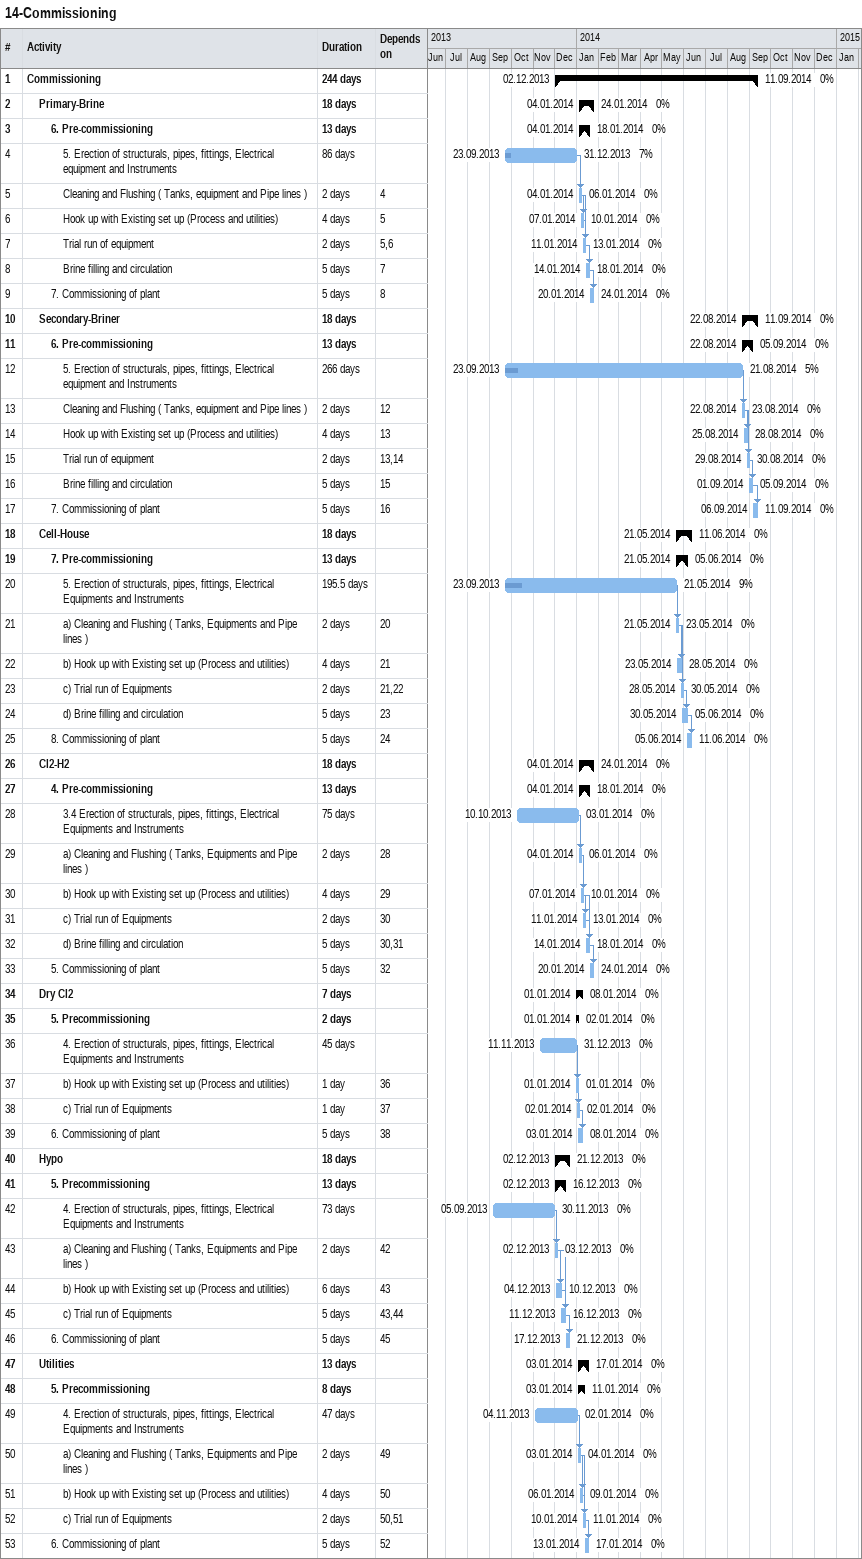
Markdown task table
14-Commissioning

| ID | Level | Task | Duration | Start | Finish | Predecessors | % complete |
|---|---|---|---|---|---|---|---|
| 1 | 1 | **Commissioning** | 244d | 2013-12-02 | 2014-09-11 |  | 0 |
| 2 | 2 | **Primary-Brine** | 18d | 2014-01-04 | 2014-01-24 |  | 0 |
| 3 | 3 | **6. Pre-commissioning** | 13d | 2014-01-04 | 2014-01-18 |  | 0 |
| 4 | 4 | 5. Erection of structurals, pipes, fittings, Electrical equipment and Instruments | 86d | 2013-09-23 | 2013-12-31 |  | 7 |
| 5 | 4 | Cleaning and Flushing ( Tanks, equipment and Pipe lines ) | 2d | 2014-01-04 | 2014-01-06 | 4 | 0 |
| 6 | 4 | Hook up with Existing set up (Process and utilities) | 4d | 2014-01-07 | 2014-01-10 | 5 | 0 |
| 7 | 4 | Trial run of equipment | 2d | 2014-01-11 | 2014-01-13 | 5, 6 | 0 |
| 8 | 4 | Brine filling and circulation | 5d | 2014-01-14 | 2014-01-18 | 7 | 0 |
| 9 | 3 | 7. Commissioning of plant | 5d | 2014-01-20 | 2014-01-24 | 8 | 0 |
| 10 | 2 | **Secondary-Briner** | 18d | 2014-08-22 | 2014-09-11 |  | 0 |
| 11 | 3 | **6. Pre-commissioning** | 13d | 2014-08-22 | 2014-09-05 |  | 0 |
| 12 | 4 | 5. Erection of structurals, pipes, fittings, Electrical equipment and Instruments | 266d | 2013-09-23 | 2014-08-21 |  | 5 |
| 13 | 4 | Cleaning and Flushing ( Tanks, equipment and Pipe lines ) | 2d | 2014-08-22 | 2014-08-23 | 12 | 0 |
| 14 | 4 | Hook up with Existing set up (Process and utilities) | 4d | 2014-08-25 | 2014-08-28 | 13 | 0 |
| 15 | 4 | Trial run of equipment | 2d | 2014-08-29 | 2014-08-30 | 13, 14 | 0 |
| 16 | 4 | Brine filling and circulation | 5d | 2014-09-01 | 2014-09-05 | 15 | 0 |
| 17 | 3 | 7. Commissioning of plant | 5d | 2014-09-06 | 2014-09-11 | 16 | 0 |
| 18 | 2 | **Cell-House** | 18d | 2014-05-21 | 2014-06-11 |  | 0 |
| 19 | 3 | **7. Pre-commissioning** | 13d | 2014-05-21 | 2014-06-05 |  | 0 |
| 20 | 4 | 5. Erection of structurals, pipes, fittings, Electrical Equipments and Instruments | 195.5d | 2013-09-23 | 2014-05-21 |  | 9 |
| 21 | 4 | a) Cleaning and Flushing ( Tanks, Equipments and Pipe lines ) | 2d | 2014-05-21 | 2014-05-23 | 20 | 0 |
| 22 | 4 | b) Hook up with Existing set up (Process and utilities) | 4d | 2014-05-23 | 2014-05-28 | 21 | 0 |
| 23 | 4 | c) Trial run of Equipments | 2d | 2014-05-28 | 2014-05-30 | 21, 22 | 0 |
| 24 | 4 | d) Brine filling and circulation | 5d | 2014-05-30 | 2014-06-05 | 23 | 0 |
| 25 | 3 | 8. Commissioning of plant | 5d | 2014-06-05 | 2014-06-11 | 24 | 0 |
| 26 | 2 | **Cl2-H2** | 18d | 2014-01-04 | 2014-01-24 |  | 0 |
| 27 | 3 | **4. Pre-commissioning** | 13d | 2014-01-04 | 2014-01-18 |  | 0 |
| 28 | 4 | 3.4 Erection of structurals, pipes, fittings, Electrical Equipments and Instruments | 75d | 2013-10-10 | 2014-01-03 |  | 0 |
| 29 | 4 | a) Cleaning and Flushing ( Tanks, Equipments and Pipe lines ) | 2d | 2014-01-04 | 2014-01-06 | 28 | 0 |
| 30 | 4 | b) Hook up with Existing set up (Process and utilities) | 4d | 2014-01-07 | 2014-01-10 | 29 | 0 |
| 31 | 4 | c) Trial run of Equipments | 2d | 2014-01-11 | 2014-01-13 | 30 | 0 |
| 32 | 4 | d) Brine filling and circulation | 5d | 2014-01-14 | 2014-01-18 | 30, 31 | 0 |
| 33 | 3 | 5. Commissioning of plant | 5d | 2014-01-20 | 2014-01-24 | 32 | 0 |
| 34 | 2 | **Dry Cl2** | 7d | 2014-01-01 | 2014-01-08 |  | 0 |
| 35 | 3 | **5. Precommissioning** | 2d | 2014-01-01 | 2014-01-02 |  | 0 |
| 36 | 4 | 4. Erection of structurals, pipes, fittings, Electrical Equipments and Instruments | 45d | 2013-11-11 | 2013-12-31 |  | 0 |
| 37 | 4 | b) Hook up with Existing set up (Process and utilities) | 1d | 2014-01-01 | 2014-01-01 | 36 | 0 |
| 38 | 4 | c) Trial run of Equipments | 1d | 2014-01-02 | 2014-01-02 | 37 | 0 |
| 39 | 3 | 6. Commissioning of plant | 5d | 2014-01-03 | 2014-01-08 | 38 | 0 |
| 40 | 2 | **Hypo** | 18d | 2013-12-02 | 2013-12-21 |  | 0 |
| 41 | 3 | **5. Precommissioning** | 13d | 2013-12-02 | 2013-12-16 |  | 0 |
| 42 | 4 | 4. Erection of structurals, pipes, fittings, Electrical Equipments and Instruments | 73d | 2013-09-05 | 2013-11-30 |  | 0 |
| 43 | 4 | a) Cleaning and Flushing ( Tanks, Equipments and Pipe lines ) | 2d | 2013-12-02 | 2013-12-03 | 42 | 0 |
| 44 | 4 | b) Hook up with Existing set up (Process and utilities) | 6d | 2013-12-04 | 2013-12-10 | 43 | 0 |
| 45 | 4 | c) Trial run of Equipments | 5d | 2013-12-11 | 2013-12-16 | 43, 44 | 0 |
| 46 | 3 | 6. Commissioning of plant | 5d | 2013-12-17 | 2013-12-21 | 45 | 0 |
| 47 | 2 | **Utilities** | 13d | 2014-01-03 | 2014-01-17 |  | 0 |
| 48 | 3 | **5. Precommissioning** | 8d | 2014-01-03 | 2014-01-11 |  | 0 |
| 49 | 4 | 4. Erection of structurals, pipes, fittings, Electrical Equipments and Instruments | 47d | 2013-11-04 | 2014-01-02 |  | 0 |
| 50 | 4 | a) Cleaning and Flushing ( Tanks, Equipments and Pipe lines ) | 2d | 2014-01-03 | 2014-01-04 | 49 | 0 |
| 51 | 4 | b) Hook up with Existing set up (Process and utilities) | 4d | 2014-01-06 | 2014-01-09 | 50 | 0 |
| 52 | 4 | c) Trial run of Equipments | 2d | 2014-01-10 | 2014-01-11 | 50, 51 | 0 |
| 53 | 3 | 6. Commissioning of plant | 5d | 2014-01-13 | 2014-01-17 | 52 | 0 |
